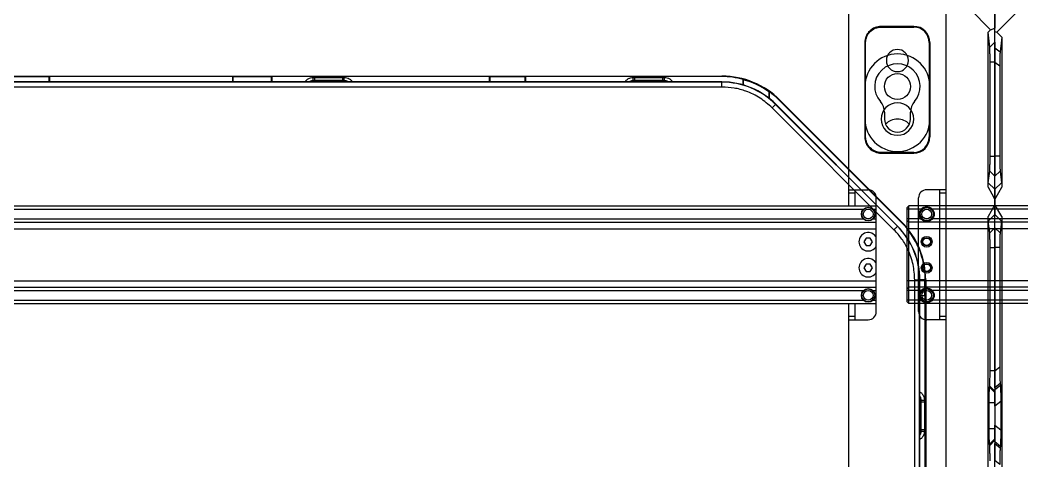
# Model space of a CAD drawing. Header units: millimetres. Extents: x 9226 to 36041, y 16031 to 21779.
# Drawn here: x 30785.2 to 31093.6, y 18626.8 to 18762.4 of the extents above; entities that cross this region are included whole.
import ezdxf

# ---------------------------------------------------------------- set-up
doc = ezdxf.new("R2010")
doc.units = ezdxf.units.MM
doc.layers.add('02___PRT_ALL_AXES', color=7, linetype='Continuous')

# ---------------------------------------------------------------- blocks, each defined once
blk = doc.blocks.new('G$CBB86864E')
at = {"color": 114, "linetype": 'Continuous', "true_color": 0x139b48}
for p, q in [((582, 612.5), (582, 672.5)), ((612, 0), (612, 672.5)), ((587, 649.25), (587, 639.25)), ((607, 639.25), (607, 649.25)), ((593, 641.31), (593, 639.25)), ((601, 639.25), (601, 641.31)), ((582, 617.5), (588, 617.5)), ((584, 612.5), (584, 617.5)), ((612, 617.5), (606, 617.5)), ((610, 577.5), (610, 617.5)), ((582, 616.5), (584, 616.5)), ((590.5, 580), (590.5, 615)), ((603.5, 580), (603.5, 615)), ((610, 616.5), (612, 616.5)), ((0, 612), (0.5, 612.5)), ((0, 583), (0, 612)), ((4.53, 611.5), (0, 611.5)), ((0.5, 582.5), (0.5, 612.5)), ((50.5, 612.5), (0.5, 612.5)), ((63.5, 612.5), (590.5, 612.5)), ((589.47, 611.5), (590.5, 611.5)), ((4.53, 608.5), (0, 608.5)), ((0, 608), (0.5, 607.5)), ((50.5, 607.5), (0.5, 607.5)), ((63.5, 607.5), (590.5, 607.5)), ((589.47, 608.5), (590.5, 608.5)), ((50.5, 605.5), (0, 605.5)), ((63.5, 605.5), (590.5, 605.5)), ((587.35, 602.62), (586.71, 601.5)), ((586.71, 601.5), (587.35, 600.38)), ((588.65, 602.62), (587.35, 602.62)), ((589.29, 601.5), (588.65, 602.62)), ((588.65, 600.38), (589.29, 601.5)), ((587.35, 600.38), (588.65, 600.38)), ((587.35, 594.62), (586.71, 593.5)), ((586.71, 593.5), (587.35, 592.38)), ((588.65, 594.62), (587.35, 594.62)), ((587.35, 592.38), (588.65, 592.38)), ((589.29, 593.5), (588.65, 594.62)), ((588.65, 592.38), (589.29, 593.5)), ((50.5, 589.5), (0, 589.5)), ((63.5, 589.5), (590.5, 589.5)), ((0, 587), (0.5, 587.5)), ((4.53, 586.5), (0, 586.5)), ((50.5, 587.5), (0.5, 587.5)), ((63.5, 587.5), (590.5, 587.5)), ((589.47, 586.5), (590.5, 586.5)), ((4.53, 583.5), (0, 583.5)), ((0, 583), (0.5, 582.5)), ((589.47, 583.5), (590.5, 583.5)), ((50.5, 582.5), (0.5, 582.5)), ((63.5, 582.5), (590.5, 582.5)), ((582, 95), (582, 582.5)), ((584, 577.5), (584, 582.5)), ((584, 578.5), (582, 578.5)), ((582, 577.5), (588, 577.5)), ((612, 577.5), (606, 577.5)), ((612, 578.5), (610, 578.5))]:
    blk.add_line(p, q, dxfattribs=at)
for centre, radius in [((588, 610), 2), ((588, 610), 1.5), ((606, 610), 2.3), ((606, 610), 2), ((606, 610), 1.5), ((6, 601.5), 1.65), ((6, 601.5), 1.15), ((6, 593.5), 1.65), ((6, 593.5), 1.15), ((588, 585), 2), ((588, 585), 1.5), ((606, 585), 2.3), ((606, 585), 2), ((606, 585), 1.5)]:
    blk.add_circle(centre, radius, dxfattribs=at)
for centre, radius, start, end in [((597, 649.25), 10, 0, 180), ((597, 649.25), 7, 318.5904, 221.4096), ((588, 641.31), 5, 0, 41.4096), ((606, 641.31), 5, 138.5904, 180), ((597, 639.25), 10, 180, 0), ((597, 639.25), 4, 180, 0), ((597, 634.25), 5, 43.1308, 136.8692), ((588, 615), 2.5, 0, 90), ((606, 615), 2.5, 90, 180), ((588, 580), 2.5, 270, 0), ((606, 580), 2.5, 180, 270)]:
    blk.add_arc(centre, radius, start, end, dxfattribs=at)
at = {"layer": '02___PRT_ALL_AXES', "color": 114, "linetype": 'Continuous', "true_color": 0x139b48}
for p, q in [((46.53, 611.5), (7.47, 611.5)), ((67.47, 611.5), (586.53, 611.5)), ((46.53, 608.5), (7.47, 608.5)), ((67.47, 608.5), (586.53, 608.5)), ((46.53, 586.5), (7.47, 586.5)), ((67.47, 586.5), (586.53, 586.5)), ((46.53, 583.5), (7.47, 583.5)), ((67.47, 583.5), (586.53, 583.5))]:
    blk.add_line(p, q, dxfattribs=at)
for centre, radius in [((597, 649.25), 4), ((6, 610), 2.1), ((588, 610), 2.1), ((606, 601.5), 1.25), ((606, 593.5), 1.25), ((6, 585), 2.1), ((588, 585), 2.1)]:
    blk.add_circle(centre, radius, dxfattribs=at)
for centre in [(588, 601.5), (588, 593.5)]:
    blk.add_arc(centre, 2.84, 28.0842, 331.9158, dxfattribs=at)
blk = doc.blocks.new('*U254')
blk.add_blockref('G$CBB86864E', (-306, -341.75))
blk = doc.blocks.new('*U248')
for p in [(600, 0), (1200, 0)]:
    blk.add_blockref('*U254', p)
blk = doc.blocks.new('G$C9B8E3940')
at = {"color": 7, "linetype": 'Continuous', "lineweight": 25}
for p, q in [((0, 374.63), (0, 382.17)), ((7.56, 381.34), (0.63, 374.41)), ((598.66, 375.13), (592.24, 381.54)), ((600, 382.17), (600, 375.59)), ((565.02, 376.13), (565.02, 376.17)), ((575, 376.17), (565.02, 376.17)), ((575, 376.13), (575, 376.17)), ((0, 374.63), (0.63, 374.41)), ((0, 369.52), (0, 374.63)), ((0.63, 374.41), (2.12, 372.88)), ((565.02, 375.95), (565.02, 376.13)), ((565.02, 376.13), (575, 376.13)), ((565.02, 375.95), (575, 375.95)), ((575, 375.95), (575, 376.13)), ((597.89, 374.34), (598.66, 375.13)), ((597.89, 326.7), (597.89, 374.34)), ((598.41, 369.77), (597.89, 374.34)), ((598.66, 375.13), (600, 375.59)), ((600, 371.31), (600, 375.59)), ((2.12, 372.88), (1.59, 368.29)), ((2.12, 372.88), (2.12, 326.7)), ((560.04, 371.17), (560, 371.17)), ((560, 371.17), (560, 342.17)), ((560.04, 371.17), (560.22, 371.17)), ((560.04, 342.17), (560.04, 371.17)), ((560.22, 342.17), (560.22, 371.17)), ((579.78, 371.17), (579.78, 342.17)), ((579.78, 371.17), (579.96, 371.17)), ((579.96, 371.17), (579.96, 342.17)), ((579.96, 371.17), (580, 371.17)), ((580, 342.17), (580, 371.17)), ((598.41, 369.77), (600, 371.31)), ((0, 369.52), (1.59, 368.29)), ((1.5, 363.91), (0, 365.07)), ((0, 336.24), (0, 365.07)), ((1.5, 363.91), (1.5, 336.24)), ((598.5, 336.24), (598.5, 365.21)), ((598.5, 365.21), (600, 365.21)), ((600, 365.21), (600, 336.24)), ((84, 360.87), (516, 360.87)), ((516, 360.72), (516, 360.87)), ((516, 359), (84, 359)), ((390, 359.08), (210, 359.08)), ((308.93, 360.63), (291.07, 360.63)), ((308.93, 360.63), (309.02, 360.72)), ((308.93, 359.08), (308.93, 360.63)), ((365.48, 360.72), (309.02, 360.72)), ((309.02, 360.72), (309.02, 359.08)), ((365.57, 360.63), (365.48, 360.72)), ((365.48, 359.08), (365.48, 360.72)), ((377.43, 360.63), (365.57, 360.63)), ((365.57, 359.08), (365.57, 360.63)), ((377.43, 360.63), (377.52, 360.72)), ((377.43, 359.08), (377.43, 360.63)), ((444.48, 360.72), (377.52, 360.72)), ((377.52, 360.72), (377.52, 359.08)), ((390.17, 359.17), (390, 359.08)), ((399.83, 359.17), (390.17, 359.17)), ((390.18, 359.37), (399.82, 359.37)), ((390.21, 359.47), (390.21, 360.45)), ((390.71, 359.47), (390.71, 360.45)), ((390.71, 360.45), (399.29, 360.45)), ((399.29, 359.47), (390.71, 359.47)), ((399.29, 359.47), (399.29, 360.45)), ((399.79, 359.47), (399.79, 360.45)), ((400, 359.08), (399.83, 359.17)), ((488.5, 359.08), (400, 359.08)), ((444.48, 360.72), (444.57, 360.63)), ((444.48, 359.08), (444.48, 360.72)), ((455.43, 360.63), (444.57, 360.63)), ((444.57, 360.63), (444.57, 359.08)), ((455.43, 360.63), (455.52, 360.72)), ((455.43, 359.08), (455.43, 360.63)), ((516, 360.72), (455.52, 360.72)), ((455.52, 360.72), (455.52, 359.08)), ((488.67, 359.17), (488.5, 359.08)), ((498.33, 359.17), (488.67, 359.17)), ((488.68, 359.37), (498.32, 359.37)), ((488.71, 360.47), (489.21, 360.47)), ((489.21, 360.47), (497.79, 360.47)), ((489.21, 359.47), (489.21, 360.47)), ((497.79, 359.47), (489.21, 359.47)), ((497.79, 360.47), (498.29, 360.47)), ((497.79, 359.47), (497.79, 360.47)), ((498.29, 359.47), (497.79, 359.47)), ((498.29, 359.47), (498.29, 360.47)), ((498.5, 359.08), (498.33, 359.17)), ((516, 359.08), (498.5, 359.08)), ((516, 359), (516, 359.08)), ((516, 357.51), (516, 359)), ((522.48, 358.16), (522.48, 359.87)), ((522.57, 359.75), (522.57, 358.14)), ((516, 357.51), (84, 357.51)), ((530.43, 356.04), (530.43, 354.1)), ((530.52, 356.09), (530.52, 354.04)), ((532.5, 352.17), (532.56, 352.22)), ((570, 314.67), (532.5, 352.17)), ((570.05, 314.73), (532.56, 352.22)), ((533.72, 353.38), (533.82, 353.49)), ((571.21, 315.89), (533.72, 353.38)), ((533.82, 353.49), (571.32, 315.99)), ((568.94, 313.61), (531.44, 351.11)), ((560.04, 342.17), (560, 342.17)), ((560.04, 342.17), (560.22, 342.17)), ((579.78, 342.17), (579.96, 342.17)), ((579.96, 342.17), (580, 342.17)), ((1.5, 336.24), (0, 336.24)), ((565.02, 337.21), (565.02, 337.39)), ((575, 337.39), (565.02, 337.39)), ((575, 337.21), (565.02, 337.21)), ((565.02, 337.21), (565.02, 337.17)), ((565.02, 337.17), (575, 337.17)), ((575, 337.21), (575, 337.39)), ((575, 337.21), (575, 337.17)), ((598.5, 336.24), (600, 336.24)), ((1.6, 331.65), (0, 330.1)), ((0, 326.06), (0, 330.1)), ((1.6, 331.65), (2.06, 328.07)), ((597.94, 328.07), (598.4, 331.65)), ((598.4, 331.65), (600, 330.1)), ((600, 326.06), (600, 330.1)), ((2.06, 328.07), (0, 326.06)), ((597.94, 328.07), (600, 326.06)), ((0, 321.38), (0, 322.96)), ((600, 322.96), (600, 321.38)), ((2.06, 316.27), (0, 318.28)), ((0, 314.24), (0, 318.28)), ((2.12, 317.64), (2.12, 109.2)), ((597.89, 109.2), (597.89, 317.64)), ((597.94, 316.27), (600, 318.28)), ((600, 314.24), (600, 318.28)), ((2.06, 316.27), (1.6, 312.69)), ((570, 314.67), (570.05, 314.73)), ((571.21, 315.89), (571.32, 315.99)), ((598.4, 312.69), (597.94, 316.27)), ((1.6, 312.69), (0, 314.24)), ((598.4, 312.69), (600, 314.24)), ((1.5, 308.11), (0, 308.11)), ((0, 270.19), (0, 308.11)), ((1.5, 308.11), (1.5, 271.4)), ((598.5, 270.34), (598.5, 308.11)), ((598.5, 308.11), (600, 308.11)), ((600, 308.11), (600, 270.34)), ((575.34, 298.17), (576.83, 298.17)), ((575.34, 128.67), (575.34, 298.17)), ((576.83, 128.67), (576.83, 298.17)), ((576.83, 298.17), (576.91, 298.17)), ((576.91, 298.31), (578.55, 298.31)), ((578.46, 298.23), (576.91, 298.23)), ((576.91, 261.42), (576.91, 298.17)), ((578.46, 293.37), (578.46, 298.17)), ((578.46, 298.17), (578.7, 298.17)), ((578.7, 298.17), (578.7, 128.67)), ((576.91, 293.37), (578.46, 293.37)), ((578.55, 293.28), (576.91, 293.28)), ((578.46, 293.37), (578.55, 293.28)), ((578.55, 222.44), (578.55, 293.28)), ((0, 270.19), (1.5, 271.4)), ((598.5, 270.34), (600, 270.34)), ((1.61, 266.3), (0, 265)), ((0, 264.51), (1.67, 265.86)), ((1.61, 266.3), (1.67, 265.86)), ((598.34, 265.15), (598.4, 265.55)), ((600, 263.98), (598.4, 265.55)), ((0, 265), (0, 264.51)), ((598.34, 265.15), (600, 263.52)), ((600, 263.98), (600, 263.52)), ((1.79, 260.77), (0, 259.32)), ((0, 259.32), (0, 253.52)), ((1.79, 260.77), (1.79, 252.08)), ((577, 261.25), (576.91, 261.42)), ((577, 251.59), (577, 261.25)), ((577.2, 261.24), (577.2, 251.6)), ((577.3, 260.71), (578.3, 260.71)), ((577.3, 252.13), (577.3, 260.71)), ((578.3, 261.22), (578.3, 260.71)), ((578.3, 260.71), (578.3, 252.13)), ((598.24, 252.49), (598.24, 260.35)), ((600, 260.35), (598.24, 260.35)), ((600, 260.35), (600, 252.49)), ((0, 253.52), (1.79, 252.08)), ((576.91, 251.42), (577, 251.59)), ((576.91, 128.67), (576.91, 251.42)), ((577.3, 251.62), (577.3, 252.13)), ((577.3, 252.13), (578.3, 252.13)), ((577.3, 251.62), (578.3, 251.62)), ((578.3, 252.13), (578.3, 251.62)), ((598.24, 252.49), (600, 252.49)), ((1.67, 246.98), (0, 248.33)), ((0, 248.33), (0, 247.84)), ((0, 247.84), (1.61, 246.54)), ((1.67, 246.98), (1.61, 246.54)), ((600, 249.32), (598.34, 247.69)), ((598.4, 247.29), (598.34, 247.69)), ((598.4, 247.29), (600, 248.86)), ((600, 249.32), (600, 248.86)), ((1.5, 241.44), (0, 242.65)), ((0, 118.74), (0, 242.65))]:
    blk.add_line(p, q, dxfattribs=at)
at = {"color": 7, "linetype": 'Continuous', "lineweight": 25, "flags": 128}
for points in [[(488.71, 359.47), (488.71, 360.03), (488.71, 360.47)], [(530.43, 356.04), (530.48, 356.07), (530.52, 356.09)], [(531.44, 351.11), (531.65, 351.31), (531.84, 351.51), (532.02, 351.69), (532.18, 351.85), (532.31, 351.98), (532.41, 352.08), (532.48, 352.15), (532.5, 352.17)], [(0, 322.96), (1.19, 325.05), (2.12, 326.7)], [(597.89, 326.7), (599.07, 324.61), (600, 322.96)], [(2.12, 317.64), (0.93, 319.74), (0, 321.38)], [(600, 321.38), (598.82, 319.29), (597.89, 317.64)], [(568.94, 313.61), (569.14, 313.82), (569.34, 314.01), (569.52, 314.19), (569.68, 314.35), (569.81, 314.48), (569.91, 314.58), (569.98, 314.65), (570, 314.67)], [(578.55, 298.31), (578.5, 298.26), (578.46, 298.23)], [(577.3, 261.22), (577.86, 261.22), (578.3, 261.22)]]:
    blk.add_lwpolyline(points, dxfattribs=at)
at = {"color": 7, "linetype": 'Continuous', "lineweight": 25}
for centre, radius, start, end in [((575, 371.17), 5, 0, 90), ((575, 371.17), 4.96, 0, 90), ((575, 371.17), 4.78, 0, 90), ((570, 365.67), 3.4, 0, 180), ((570, 365.67), 3.4, 180, 0), ((516, 335.67), 25.2, 45, 90), ((390.71, 477.45), 117, 269.7555, 269.9983), ((390.71, 477.45), 117.98, 269.7555, 269.9983), ((399.29, 477.45), 117, 270.0017, 270.2445), ((399.29, 477.45), 117.98, 270.0017, 270.2445), ((516, 335.67), 25.05, 75.008, 90), ((516, 335.67), 23.41, 45, 90), ((516, 335.67), 23.33, 45, 90), ((516, 335.67), 24.96, 54.6912, 74.7467), ((516, 335.67), 25.05, 45, 54.5878), ((570, 347.67), 5, 0, 180), ((570, 347.67), 5, 180, 0), ((575, 342.17), 4.78, 270, 0), ((575, 342.17), 4.96, 270, 0), ((575, 342.17), 5, 270, 0), ((553.5, 298.17), 23.33, 0, 45), ((553.5, 298.17), 23.41, 0, 45), ((553.5, 298.17), 25.05, 0.3201, 45), ((553.5, 298.17), 25.2, 0, 45), ((553.5, 298.17), 24.96, 0, 0.1209)]:
    blk.add_arc(centre, radius, start, end, dxfattribs=at)
for points, knots in [([(565.02, 376.17), (563.7, 376.17), (562.4, 375.63), (560.54, 373.78), (560, 372.48), (560, 371.17)], [0, 0, 0, 0, 0.5, 0.5, 1, 1, 1, 1]), ([(560.04, 371.17), (560.04, 372.47), (560.57, 373.76), (562.42, 375.6), (563.71, 376.13), (565.02, 376.13)], [0, 0, 0, 0, 0.5, 0.5, 1, 1, 1, 1]), ([(560.22, 371.17), (560.22, 372.44), (560.73, 373.66), (562.53, 375.45), (563.74, 375.95), (565.02, 375.95)], [0, 0, 0, 0, 0.5, 0.5, 1, 1, 1, 1]), ([(600, 371.31), (600, 371.29), (600, 371.24), (600, 371.16), (600, 371.07), (600, 370.97), (600, 370.86), (600, 370.75), (600, 370.62), (600, 370.34), (600, 369.86), (600, 369.09), (600, 368.22), (600, 367.45), (600, 366.86), (600, 366.45), (600, 366.04), (600, 365.63), (600, 365.35), (600, 365.21)], [0, 0, 0, 0, 0.031399, 0.062652, 0.093812, 0.124932, 0.156066, 0.187268, 0.218591, 0.250088, 0.374901, 0.49976, 0.624501, 0.749632, 0.799962, 0.849944, 0.899797, 0.949742, 1, 1, 1, 1]), ([(0, 365.07), (0, 365.66), (0, 366.8), (0, 368.18), (0, 369.1), (0, 369.38), (0, 369.52)], [0, 0, 0, 0, 0.285212, 0.557578, 0.774011, 1, 1, 1, 1]), ([(1.59, 368.29), (1.58, 368.17), (1.57, 367.98), (1.54, 367.46), (1.53, 367.13), (1.52, 366.37), (1.51, 365.92), (1.5, 364.96), (1.5, 364.44), (1.5, 363.91)], [0, 0, 0, 0, 0.25, 0.25, 0.5, 0.5, 0.75, 0.75, 1, 1, 1, 1]), ([(598.5, 365.21), (598.5, 365.29), (598.5, 365.44), (598.5, 365.66), (598.5, 365.88), (598.5, 366.1), (598.5, 366.32), (598.5, 366.54), (598.49, 366.93), (598.49, 367.48), (598.47, 368.14), (598.46, 368.71), (598.45, 369.11), (598.43, 369.37), (598.43, 369.53), (598.42, 369.67), (598.41, 369.73), (598.41, 369.77)], [0, 0, 0, 0, 0.035868, 0.071569, 0.107184, 0.142799, 0.178496, 0.21436, 0.250472, 0.375535, 0.500425, 0.624999, 0.74992, 0.812665, 0.874962, 0.937258, 1, 1, 1, 1]), ([(387.72, 359.08), (387.82, 359.23), (388.06, 359.61), (388.66, 360.05), (389.4, 360.39), (389.94, 360.43), (390.21, 360.45)], [0, 0, 0, 0, 0.1828547, 0.4554015, 0.7277889, 1, 1, 1, 1]), ([(390.21, 359.47), (390.03, 359.46), (389.67, 359.43), (389.27, 359.27), (389.09, 359.11), (389.05, 359.08)], [0, 0, 0, 0, 0.4290542, 0.8702011, 1, 1, 1, 1]), ([(390.17, 359.17), (390.18, 359.17), (390.18, 359.18), (390.18, 359.23), (390.18, 359.3), (390.18, 359.34), (390.18, 359.37)], [0, 0, 0, 0, 0.270751, 0.562569, 0.789515, 1, 1, 1, 1]), ([(399.79, 360.45), (400.06, 360.43), (400.6, 360.39), (401.34, 360.05), (401.94, 359.61), (402.18, 359.23), (402.28, 359.08)], [0, 0, 0, 0, 0.2717375, 0.5442723, 0.8166554, 1, 1, 1, 1]), ([(400.95, 359.08), (400.91, 359.11), (400.73, 359.27), (400.33, 359.43), (399.97, 359.46), (399.79, 359.47)], [0, 0, 0, 0, 0.1316853, 0.5721692, 1, 1, 1, 1]), ([(399.82, 359.37), (399.82, 359.34), (399.82, 359.28), (399.82, 359.21), (399.82, 359.17), (399.83, 359.17), (399.83, 359.17)], [0, 0, 0, 0, 0.270435, 0.562124, 0.789276, 1, 1, 1, 1]), ([(486.2, 359.08), (486.27, 359.2), (486.49, 359.57), (487.06, 360.02), (487.85, 360.4), (488.42, 360.45), (488.71, 360.47)], [0, 0, 0, 0, 0.138841, 0.425869, 0.712955, 1, 1, 1, 1]), ([(488.71, 359.47), (488.53, 359.46), (488.17, 359.43), (487.77, 359.27), (487.58, 359.12), (487.54, 359.08)], [0, 0, 0, 0, 0.430124, 0.864432, 1, 1, 1, 1]), ([(488.67, 359.17), (488.68, 359.17), (488.68, 359.18), (488.68, 359.23), (488.68, 359.3), (488.68, 359.34), (488.68, 359.37)], [0, 0, 0, 0, 0.270751, 0.562569, 0.789516, 1, 1, 1, 1]), ([(498.29, 360.47), (498.57, 360.45), (499.15, 360.4), (499.93, 360.03), (500.5, 359.58), (500.73, 359.2), (500.8, 359.08)], [0, 0, 0, 0, 0.284178, 0.569437, 0.854622, 1, 1, 1, 1]), ([(499.46, 359.08), (499.42, 359.12), (499.24, 359.27), (498.83, 359.43), (498.47, 359.46), (498.29, 359.47)], [0, 0, 0, 0, 0.135256, 0.57038, 1, 1, 1, 1]), ([(498.32, 359.37), (498.32, 359.34), (498.32, 359.28), (498.32, 359.21), (498.32, 359.17), (498.33, 359.17), (498.33, 359.17)], [0, 0, 0, 0, 0.270436, 0.562125, 0.789277, 1, 1, 1, 1]), ([(531.44, 351.11), (530.25, 352.16), (527.84, 354.29), (523.76, 356.22), (519.76, 357.32), (517.25, 357.44), (516, 357.51)], [0, 0, 0, 0, 0.277834, 0.56046, 0.782101, 1, 1, 1, 1]), ([(560, 342.17), (560, 340.86), (560.54, 339.56), (562.4, 337.71), (563.7, 337.17), (565.02, 337.17)], [0, 0, 0, 0, 0.5, 0.5, 1, 1, 1, 1]), ([(565.02, 337.21), (563.71, 337.21), (562.42, 337.74), (560.57, 339.58), (560.04, 340.87), (560.04, 342.17)], [0, 0, 0, 0, 0.5, 0.5, 1, 1, 1, 1]), ([(565.02, 337.39), (563.76, 337.39), (562.54, 337.89), (560.73, 339.68), (560.22, 340.89), (560.22, 342.17)], [0, 0, 0, 0, 0.5, 0.5, 1, 1, 1, 1]), ([(0, 330.1), (0, 330.12), (0, 330.15), (0, 330.22), (0, 330.29), (0, 330.37), (0, 330.46), (0, 330.56), (0, 330.67), (0, 330.78), (0, 331.05), (0, 331.52), (0, 332.29), (0, 333.18), (0, 333.95), (0, 334.56), (0, 334.97), (0, 335.39), (0, 335.81), (0, 336.09), (0, 336.24)], [0, 0, 0, 0, 0.027944, 0.0557601, 0.0834869, 0.1111636, 0.1388295, 0.1665238, 0.1942858, 0.2221545, 0.2501682, 0.3750481, 0.5000251, 0.6248208, 0.7498149, 0.8000557, 0.8499661, 0.8997743, 0.9497097, 1, 1, 1, 1]), ([(1.5, 336.24), (1.5, 336.17), (1.5, 336.04), (1.5, 335.84), (1.5, 335.64), (1.5, 335.44), (1.5, 335.24), (1.5, 335.05), (1.51, 334.86), (1.51, 334.47), (1.52, 333.92), (1.53, 333.26), (1.54, 332.69), (1.56, 332.29), (1.57, 332.04), (1.58, 331.87), (1.59, 331.74), (1.6, 331.68), (1.6, 331.65)], [0, 0, 0, 0, 0.031364, 0.062594, 0.093748, 0.124885, 0.156063, 0.187341, 0.218775, 0.250423, 0.37549, 0.5002, 0.624668, 0.749756, 0.812662, 0.875029, 0.93732, 1, 1, 1, 1]), ([(598.4, 331.65), (598.4, 331.67), (598.41, 331.7), (598.41, 331.75), (598.42, 331.81), (598.42, 331.88), (598.43, 331.96), (598.43, 332.04), (598.44, 332.13), (598.45, 332.33), (598.46, 332.69), (598.47, 333.26), (598.49, 333.93), (598.49, 334.54), (598.5, 335.05), (598.5, 335.44), (598.5, 335.84), (598.5, 336.1), (598.5, 336.24)], [0, 0, 0, 0, 0.031369, 0.062604, 0.093761, 0.124899, 0.156076, 0.187351, 0.218781, 0.250423, 0.37549, 0.500202, 0.624684, 0.74977, 0.812676, 0.87504, 0.937326, 1, 1, 1, 1]), ([(600, 336.24), (600, 336.16), (600, 336), (600, 335.76), (600, 335.53), (600, 335.3), (600, 335.07), (600, 334.84), (600, 334.61), (600, 334.38), (600, 333.9), (600, 333.18), (600, 332.29), (600, 331.52), (600, 331.01), (600, 330.69), (600, 330.5), (600, 330.34), (600, 330.2), (600, 330.13), (600, 330.1)], [0, 0, 0, 0, 0.027956, 0.055781, 0.083514, 0.111194, 0.138859, 0.166549, 0.194304, 0.222161, 0.250161, 0.375032, 0.500008, 0.624842, 0.749841, 0.800085, 0.849995, 0.899798, 0.949723, 1, 1, 1, 1]), ([(2.06, 328.07), (2.06, 328.06), (2.07, 328.03), (2.07, 327.98), (2.07, 327.92), (2.08, 327.85), (2.08, 327.77), (2.09, 327.68), (2.09, 327.56), (2.1, 327.4), (2.11, 327.19), (2.11, 326.96), (2.11, 326.79), (2.12, 326.7)], [0, 0, 0, 0, 0.070627, 0.141117, 0.211685, 0.28254, 0.353893, 0.425947, 0.498903, 0.626368, 0.751621, 0.875781, 1, 1, 1, 1]), ([(597.89, 326.7), (597.89, 326.75), (597.89, 326.85), (597.89, 326.99), (597.89, 327.12), (597.9, 327.25), (597.9, 327.36), (597.91, 327.48), (597.91, 327.61), (597.92, 327.75), (597.92, 327.89), (597.93, 328), (597.94, 328.05), (597.94, 328.07)], [0, 0, 0, 0, 0.070759, 0.141336, 0.211942, 0.282789, 0.354086, 0.426038, 0.498844, 0.626087, 0.751275, 0.87553, 1, 1, 1, 1]), ([(0, 326.06), (0, 326.03), (0.01, 325.95), (0.01, 325.79), (0.01, 325.73), (0.01, 325.59), (0.01, 325.51), (0.01, 325.13), (0.01, 324.24), (0, 323.45), (0, 322.96)], [0, 0, 0, 0, 0.125, 0.125, 0.1875, 0.1875, 0.25, 0.25, 0.5, 1, 1, 1, 1]), ([(600, 322.96), (600, 323.29), (600, 323.9), (600, 324.68), (600, 325.3), (600, 325.67), (600, 325.84), (599.99, 325.91), (599.99, 325.96), (600, 326), (600, 326.03), (600, 326.05), (600, 326.06)], [0, 0, 0, 0, 0.289629, 0.546849, 0.69149, 0.839411, 0.868678, 0.897795, 0.916239, 0.948597, 0.965761, 1, 1, 1, 1]), ([(0, 321.38), (0, 321.06), (0, 320.44), (0, 319.66), (0, 319.04), (0, 318.67), (0, 318.5), (0.01, 318.43), (0.01, 318.38), (0, 318.35), (0, 318.31), (0, 318.29), (0, 318.28)], [0, 0, 0, 0, 0.289629, 0.546849, 0.69149, 0.839411, 0.868678, 0.897795, 0.916239, 0.948597, 0.965761, 1, 1, 1, 1]), ([(600, 318.28), (600, 318.32), (599.99, 318.39), (599.99, 318.55), (599.99, 318.62), (599.99, 318.75), (599.99, 318.83), (599.99, 319.21), (599.99, 320.1), (600, 320.89), (600, 321.38)], [0, 0, 0, 0, 0.125, 0.125, 0.1875, 0.1875, 0.25, 0.25, 0.5, 1, 1, 1, 1]), ([(2.12, 317.64), (2.12, 317.59), (2.11, 317.49), (2.11, 317.36), (2.11, 317.22), (2.1, 317.1), (2.1, 316.98), (2.1, 316.86), (2.09, 316.73), (2.08, 316.59), (2.08, 316.45), (2.07, 316.34), (2.06, 316.29), (2.06, 316.27)], [0, 0, 0, 0, 0.070759, 0.141336, 0.211942, 0.282789, 0.354086, 0.426038, 0.498844, 0.626087, 0.751275, 0.87553, 1, 1, 1, 1]), ([(597.94, 316.27), (597.94, 316.28), (597.94, 316.31), (597.93, 316.36), (597.93, 316.42), (597.92, 316.49), (597.92, 316.57), (597.91, 316.66), (597.91, 316.78), (597.9, 316.94), (597.9, 317.15), (597.89, 317.39), (597.89, 317.56), (597.89, 317.64)], [0, 0, 0, 0, 0.070627, 0.141117, 0.211685, 0.28254, 0.353893, 0.425947, 0.498903, 0.626368, 0.751621, 0.875781, 1, 1, 1, 1]), ([(0, 308.11), (0, 308.18), (0, 308.34), (0, 308.58), (0, 308.81), (0, 309.04), (0, 309.27), (0, 309.5), (0, 309.73), (0, 309.96), (0, 310.44), (0, 311.16), (0, 312.05), (0, 312.82), (0, 313.33), (0, 313.65), (0, 313.84), (0, 314), (0, 314.14), (0, 314.21), (0, 314.24)], [0, 0, 0, 0, 0.027956, 0.055781, 0.083514, 0.111194, 0.138859, 0.166549, 0.194304, 0.222161, 0.250161, 0.375032, 0.500008, 0.624842, 0.749841, 0.800085, 0.849995, 0.899798, 0.949723, 1, 1, 1, 1]), ([(1.6, 312.69), (1.6, 312.67), (1.59, 312.64), (1.59, 312.59), (1.58, 312.53), (1.58, 312.46), (1.57, 312.39), (1.57, 312.3), (1.56, 312.21), (1.56, 312.01), (1.54, 311.65), (1.53, 311.08), (1.52, 310.42), (1.51, 309.81), (1.5, 309.29), (1.5, 308.9), (1.5, 308.51), (1.5, 308.24), (1.5, 308.11)], [0, 0, 0, 0, 0.031369, 0.062604, 0.093761, 0.124899, 0.156076, 0.187351, 0.218781, 0.250423, 0.37549, 0.500202, 0.624684, 0.74977, 0.812676, 0.87504, 0.937326, 1, 1, 1, 1]), ([(575.34, 298.17), (575.24, 299.76), (575.03, 302.97), (573.51, 307.22), (571.47, 310.82), (569.78, 312.69), (568.94, 313.61)], [0, 0, 0, 0, 0.277835, 0.56046, 0.782102, 1, 1, 1, 1]), ([(598.5, 308.11), (598.5, 308.17), (598.5, 308.31), (598.5, 308.51), (598.5, 308.7), (598.5, 308.9), (598.5, 309.1), (598.5, 309.29), (598.5, 309.49), (598.49, 309.87), (598.49, 310.42), (598.47, 311.08), (598.46, 311.66), (598.44, 312.05), (598.43, 312.31), (598.42, 312.47), (598.41, 312.6), (598.41, 312.66), (598.4, 312.69)], [0, 0, 0, 0, 0.031364, 0.062594, 0.093748, 0.124885, 0.156063, 0.187341, 0.218775, 0.250423, 0.37549, 0.5002, 0.624668, 0.749756, 0.812662, 0.875029, 0.93732, 1, 1, 1, 1]), ([(600, 314.24), (600, 314.23), (600, 314.19), (600, 314.12), (600, 314.05), (600, 313.97), (600, 313.88), (600, 313.78), (600, 313.67), (600, 313.56), (600, 313.29), (600, 312.82), (600, 312.05), (600, 311.16), (600, 310.39), (600, 309.78), (600, 309.37), (600, 308.95), (600, 308.53), (600, 308.25), (600, 308.11)], [0, 0, 0, 0, 0.027944, 0.05576, 0.083487, 0.111164, 0.138829, 0.166524, 0.194286, 0.222154, 0.250168, 0.375048, 0.500025, 0.624821, 0.749815, 0.800056, 0.849966, 0.899774, 0.94971, 1, 1, 1, 1]), ([(1.5, 271.4), (1.5, 270.7), (1.51, 269.35), (1.53, 267.73), (1.57, 266.72), (1.6, 266.44), (1.61, 266.3)], [0, 0, 0, 0, 0.283668, 0.55365, 0.770467, 1, 1, 1, 1]), ([(0, 265), (0, 265.21), (0, 265.6), (0, 266.97), (0, 268.57), (0, 269.64), (0, 270.19)], [0, 0, 0, 0, 0.2856931, 0.5573723, 0.7734886, 1, 1, 1, 1]), ([(598.4, 265.55), (598.4, 265.56), (598.4, 265.59), (598.41, 265.64), (598.41, 265.7), (598.42, 265.77), (598.42, 265.85), (598.43, 265.94), (598.43, 266.03), (598.44, 266.24), (598.46, 266.6), (598.47, 267.2), (598.48, 267.9), (598.49, 268.54), (598.5, 269.08), (598.5, 269.5), (598.5, 269.92), (598.5, 270.2), (598.5, 270.34)], [0, 0, 0, 0, 0.031538, 0.062914, 0.094186, 0.125409, 0.156643, 0.187945, 0.219372, 0.250981, 0.376066, 0.500166, 0.624128, 0.749261, 0.81222, 0.874682, 0.937118, 1, 1, 1, 1]), ([(600, 270.34), (600, 270.26), (600, 270.09), (600, 269.85), (600, 269.6), (600, 269.36), (600, 269.12), (600, 268.88), (600, 268.64), (600, 268.4), (600, 267.89), (600, 267.14), (600, 266.23), (600, 265.43), (600, 264.9), (600, 264.57), (600, 264.38), (600, 264.22), (600, 264.08), (600, 264.01), (600, 263.98)], [0, 0, 0, 0, 0.028051, 0.055957, 0.083758, 0.111494, 0.139203, 0.166927, 0.194704, 0.222574, 0.250576, 0.375454, 0.500038, 0.624433, 0.7494, 0.799606, 0.84954, 0.899432, 0.949509, 1, 1, 1, 1]), ([(1.67, 265.86), (1.69, 265.74), (1.71, 265.53), (1.74, 264.95), (1.75, 264.58), (1.77, 263.68), (1.77, 263.16), (1.78, 262.02), (1.79, 261.41), (1.79, 260.77)], [0, 0, 0, 0, 0.25, 0.25, 0.5, 0.5, 0.75, 0.75, 1, 1, 1, 1]), ([(0, 259.32), (0, 260.02), (0, 261.38), (0, 263.01), (0, 264.06), (0, 264.36), (0, 264.51)], [0, 0, 0, 0, 0.285693, 0.557372, 0.773489, 1, 1, 1, 1]), ([(576.91, 263.73), (577.06, 263.63), (577.45, 263.38), (577.89, 262.78), (578.24, 262.03), (578.28, 261.49), (578.3, 261.22)], [0, 0, 0, 0, 0.1830949, 0.4575607, 0.7317374, 1, 1, 1, 1]), ([(577.3, 261.22), (577.29, 261.4), (577.26, 261.76), (577.1, 262.16), (576.95, 262.34), (576.91, 262.39)], [0, 0, 0, 0, 0.429531, 0.864028, 1, 1, 1, 1]), ([(598.24, 260.35), (598.24, 260.42), (598.24, 260.56), (598.24, 260.78), (598.24, 260.99), (598.24, 261.2), (598.24, 261.4), (598.24, 261.61), (598.24, 261.81), (598.25, 262.21), (598.25, 262.79), (598.27, 263.49), (598.28, 264.09), (598.3, 264.5), (598.31, 264.76), (598.32, 264.92), (598.33, 265.06), (598.34, 265.12), (598.34, 265.15)], [0, 0, 0, 0, 0.031524, 0.062879, 0.094122, 0.125312, 0.156509, 0.187772, 0.219157, 0.250725, 0.375643, 0.499928, 0.62399, 0.74911, 0.811952, 0.874407, 0.936936, 1, 1, 1, 1]), ([(600, 263.52), (600, 263.51), (600, 263.48), (600, 263.43), (600, 263.37), (600, 263.29), (600, 263.21), (600, 263.06), (600, 262.8), (600, 262.41), (600, 261.95), (600, 261.5), (600, 261.08), (600, 260.72), (600, 260.47), (600, 260.35)], [0, 0, 0, 0, 0.041558, 0.083031, 0.124549, 0.166241, 0.208237, 0.250661, 0.376611, 0.499974, 0.623083, 0.749247, 0.83358, 0.916808, 1, 1, 1, 1]), ([(577, 261.25), (577, 261.25), (577.01, 261.24), (577.06, 261.24), (577.13, 261.24), (577.17, 261.24), (577.2, 261.24)], [0, 0, 0, 0, 0.270748, 0.562604, 0.789557, 1, 1, 1, 1]), ([(577.3, 260.71), (577.3, 260.81), (577.3, 260.98), (577.3, 261.15), (577.3, 261.22)], [0, 0, 0, 0, 0.55619, 1, 1, 1, 1]), ([(0, 248.33), (0, 248.54), (0, 248.93), (0, 250.3), (0, 251.9), (0, 252.97), (0, 253.52)], [0, 0, 0, 0, 0.285693, 0.557372, 0.773488, 1, 1, 1, 1]), ([(1.79, 252.08), (1.79, 251.44), (1.78, 250.82), (1.77, 249.68), (1.77, 249.16), (1.75, 248.26), (1.74, 247.89), (1.71, 247.31), (1.69, 247.1), (1.67, 246.98)], [0, 0, 0, 0, 0.25, 0.25, 0.5, 0.5, 0.75, 0.75, 1, 1, 1, 1]), ([(576.91, 250.46), (576.95, 250.5), (577.1, 250.68), (577.26, 251.08), (577.29, 251.44), (577.3, 251.62)], [0, 0, 0, 0, 0.135683, 0.570596, 1, 1, 1, 1]), ([(578.3, 251.62), (578.28, 251.36), (578.24, 250.81), (577.89, 250.06), (577.45, 249.46), (577.06, 249.21), (576.91, 249.11)], [0, 0, 0, 0, 0.2678448, 0.5421643, 0.816662, 1, 1, 1, 1]), ([(577.2, 251.6), (577.17, 251.6), (577.11, 251.6), (577.04, 251.6), (577, 251.6), (577, 251.6), (577, 251.59)], [0, 0, 0, 0, 0.2704462, 0.5621073, 0.7892688, 1, 1, 1, 1]), ([(598.34, 247.69), (598.34, 247.71), (598.34, 247.74), (598.33, 247.79), (598.32, 247.85), (598.32, 247.92), (598.31, 248), (598.31, 248.08), (598.3, 248.18), (598.29, 248.39), (598.28, 248.75), (598.27, 249.35), (598.25, 250.05), (598.24, 250.69), (598.24, 251.23), (598.24, 251.64), (598.24, 252.07), (598.24, 252.35), (598.24, 252.49)], [0, 0, 0, 0, 0.031591, 0.062998, 0.094275, 0.12548, 0.156672, 0.187907, 0.219242, 0.250735, 0.37563, 0.499946, 0.624169, 0.749276, 0.812121, 0.874543, 0.937012, 1, 1, 1, 1]), ([(600, 252.49), (600, 252.43), (600, 252.31), (600, 252.12), (600, 251.94), (600, 251.76), (600, 251.58), (600, 251.29), (600, 250.89), (600, 250.43), (600, 250.04), (600, 249.75), (600, 249.55), (600, 249.41), (600, 249.35), (600, 249.32)], [0, 0, 0, 0, 0.041522, 0.082966, 0.124467, 0.166159, 0.208172, 0.250637, 0.376559, 0.500003, 0.623076, 0.749308, 0.833551, 0.91677, 1, 1, 1, 1]), ([(0, 242.65), (0, 243.35), (0, 244.71), (0, 246.34), (0, 247.39), (0, 247.69), (0, 247.84)], [0, 0, 0, 0, 0.285693, 0.557372, 0.773488, 1, 1, 1, 1]), ([(598.5, 242.5), (598.5, 242.57), (598.5, 242.71), (598.5, 242.92), (598.5, 243.13), (598.5, 243.34), (598.5, 243.55), (598.5, 243.76), (598.49, 243.96), (598.49, 244.36), (598.48, 244.94), (598.47, 245.64), (598.46, 246.24), (598.44, 246.64), (598.43, 246.91), (598.42, 247.07), (598.41, 247.21), (598.4, 247.26), (598.4, 247.29)], [0, 0, 0, 0, 0.031472, 0.062797, 0.094034, 0.125242, 0.15648, 0.187807, 0.219282, 0.250962, 0.376071, 0.500136, 0.623947, 0.749089, 0.812047, 0.874544, 0.937041, 1, 1, 1, 1]), ([(600, 248.86), (600, 248.84), (600, 248.81), (600, 248.74), (600, 248.67), (600, 248.59), (600, 248.49), (600, 248.4), (600, 248.29), (600, 248.17), (600, 247.9), (600, 247.42), (600, 246.62), (600, 245.7), (600, 244.89), (600, 244.25), (600, 243.82), (600, 243.39), (600, 242.94), (600, 242.65), (600, 242.5)], [0, 0, 0, 0, 0.028076, 0.056002, 0.083816, 0.111558, 0.139266, 0.16698, 0.194739, 0.222582, 0.250547, 0.375391, 0.499963, 0.624426, 0.749428, 0.799666, 0.84961, 0.899492, 0.949545, 1, 1, 1, 1]), ([(1.61, 246.54), (1.6, 246.35), (1.56, 245.99), (1.52, 244.65), (1.5, 243.06), (1.5, 241.99), (1.5, 241.44)], [0, 0, 0, 0, 0.289123, 0.56056, 0.774996, 1, 1, 1, 1])]:
    blk.add_open_spline(points, degree=3, knots=knots, dxfattribs=at)
for points in [[(489.21, 359.47), (489.04, 359.47), (488.88, 359.47), (488.71, 359.47)], [(522.48, 359.87), (522.51, 359.83), (522.54, 359.79), (522.57, 359.75)]]:
    blk.add_open_spline(points, degree=3, dxfattribs=at)
blk = doc.blocks.new('*U247')
blk.add_blockref('G$C9B8E3940', (-300, -217.42))
blk = doc.blocks.new('*U255')
for p in [(600, 337.5), (1200, 337.5)]:
    blk.add_blockref('*U247', p)

msp = doc.modelspace()

# ---------------------------------------------------------------- block references
at = {"lineweight": -3}
for name, p in [('*U255', (30185.25, 18264.233)), ('*U248', (30164.25, 18434.484))]:
    msp.add_blockref(name, p, dxfattribs=at)

doc.saveas('drawing.dxf')
